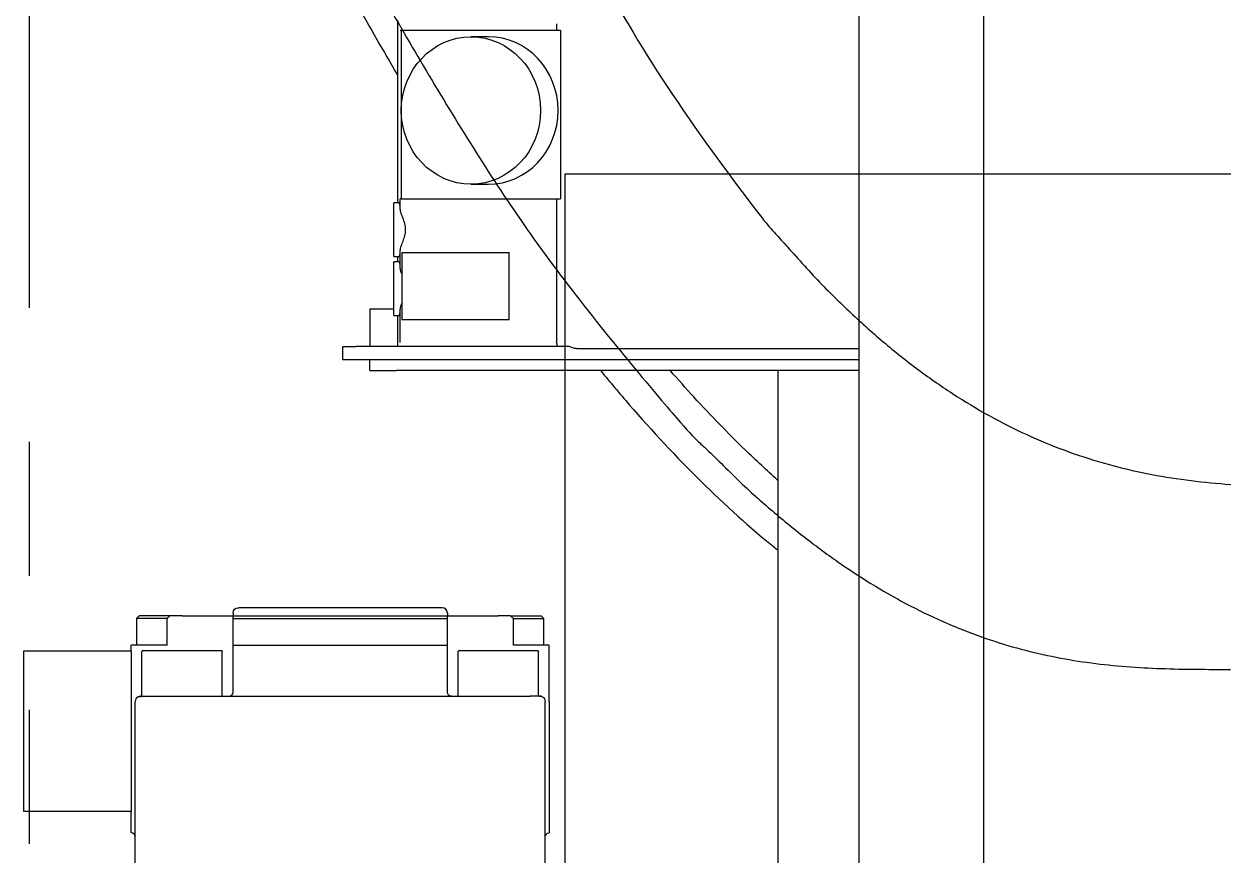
# Model space of a CAD drawing. Header units: millimetres. Extents: x 10462777 to 22643323, y 453826 to 1389191.
# Drawn here: x 11298401.8 to 11298849.2, y 601077.6 to 601387.6 of the extents above; entities that cross this region are included whole.
import ezdxf

# ---------------------------------------------------------------- set-up
doc = ezdxf.new("R2010")
doc.units = ezdxf.units.MM
doc.header["$LTSCALE"] = 200
doc.header["$MEASUREMENT"] = 0
doc.linetypes.add('PHANTOM', pattern=[2.5, 1.25, -0.25, 0.25, -0.25, 0.25, -0.25])
doc.layers.add('2', color=2, linetype='CONTINUOUS')
doc.layers.add('TOP$1', color=7, linetype='CONTINUOUS', true_color=0xffffff)
doc.layers.add('TOP$23', color=7, linetype='CONTINUOUS', true_color=0xffffff)

msp = doc.modelspace()

# ---------------------------------------------------------------- linework, layer by layer
at = {"layer": '2', "color": 60, "linetype": 'Continuous'}
for p, q in [((11298759.77528, 601630.52425, 0), (11298759.77528, 600505.30468, 0)), ((11298541.13402, 601388.95539, 0), (11298541.13402, 601320.81736, 0)), ((11298542.19512, 601385.31718, 0), (11298542.56356, 601385.31718, 0)), ((11298542.56356, 601385.31718, 0), (11298542.56356, 601322.31628, 0)), ((11298542.56356, 601385.31718, 0), (11298601.9975, 601385.31718, 0)), ((11298600.52119, 601387.58122, 0), (11298600.52119, 601385.31718, 0)), ((11298601.9975, 601385.31718, 0), (11298601.9975, 601322.31628, 0)), ((11298575.09344, 601382.81714, 0), (11298568.57354, 601382.81714, 0)), ((11298568.57354, 601327.81636, 0), (11298575.09344, 601327.81636, 0)), ((11298542.19512, 601318.54235, 0), (11298542.19512, 601322.31628, 0)), ((11298542.56356, 601322.31628, 0), (11298542.19512, 601322.31628, 0)), ((11298542.56356, 601322.31628, 0), (11298601.9975, 601322.31628, 0)), ((11298600.52119, 601322.31628, 0), (11298600.52119, 601269.05152, 0)), ((11298541.75116, 601320.81626, 0), (11298539.77216, 601320.81626, 0)), ((11298539.77216, 601310.81612, 0), (11298539.77216, 601320.81626, 0)), ((11298539.77216, 601300.81598, 0), (11298539.77216, 601310.81612, 0)), ((11298539.77216, 601300.81598, 0), (11298541.75116, 601300.81598, 0)), ((11298541.13402, 601300.81578, 0), (11298541.13402, 601298.81605, 0)), ((11298542.19512, 601296.54204, 0), (11298542.19512, 601303.08989, 0)), ((11298542.7722, 601302.316, 0), (11298542.7722, 601277.31565, 0)), ((11298542.7722, 601302.316, 0), (11298582.77277, 601302.316, 0)), ((11298582.77277, 601277.31565, 0), (11298582.77277, 601302.316, 0)), ((11298541.75116, 601298.81595, 0), (11298539.77216, 601298.81595, 0)), ((11298539.77216, 601288.81581, 0), (11298539.77216, 601298.81595, 0)), ((11298539.77216, 601278.81567, 0), (11298539.77216, 601288.81581, 0)), ((11298530.77203, 601281.3157, 0), (11298530.77203, 601267.31577, 0)), ((11298530.77203, 601281.3157, 0), (11298539.77196, 601281.3157, 0)), ((11298539.77216, 601278.81567, 0), (11298541.75116, 601278.81567, 0)), ((11298541.13402, 601278.81562, 0), (11298541.13402, 601267.67735, 0)), ((11298542.19512, 601268.72627, 0), (11298542.19512, 601281.08958, 0)), ((11298542.7722, 601277.31565, 0), (11298582.77277, 601277.31565, 0)), ((11298520.77189, 601262.31543, 0), (11298520.77189, 601267.3155, 0)), ((11298520.77189, 601267.3155, 0), (11298525.77196, 601267.3155, 0)), ((11298605.23713, 601267.3155, 0), (11298525.77196, 601267.3155, 0)), ((11298607.95655, 601266.5111, 0), (11298713.27256, 601266.5111, 0)), ((11298525.77196, 601262.31543, 0), (11298520.77189, 601262.31543, 0)), ((11298713.27071, 601262.31543, 0), (11298525.77196, 601262.31543, 0))]:
    msp.add_line(p, q, dxfattribs=at)
at = {"layer": '2', "color": 252, "linetype": 'Continuous'}
for p, q in [((11298713.27462, 601396.46734, 0), (11298713.27462, 600706.46535, 0)), ((11298530.77203, 601258.31538, 0), (11298530.77203, 601262.31543, 0)), ((11298530.77203, 601258.31538, 0), (11298540.77217, 601258.31538, 0)), ((11298713.27181, 601258.31538, 0), (11298540.77217, 601258.31538, 0)), ((11298683.27419, 600706.46691, 0), (11298683.27419, 601258.31538, 0)), ((11298444.77081, 601166.83081, 0), (11298443.77079, 601165.83079, 0)), ((11298443.77079, 601165.83079, 0), (11298443.77079, 601155.83065, 0)), ((11298455.14898, 601165.83079, 0), (11298443.77079, 601165.83079, 0)), ((11298456.32808, 601166.83081, 0), (11298444.77081, 601166.83081, 0)), ((11298455.14898, 601155.83065, 0), (11298455.14898, 601165.83079, 0)), ((11298460.77103, 601166.83081, 0), (11298456.32808, 601166.83081, 0)), ((11298460.77103, 601166.83081, 0), (11298479.7713, 601166.83081, 0)), ((11298479.7713, 601167.83082, 0), (11298479.7713, 601166.83131, 0)), ((11298479.7713, 601166.83081, 0), (11298559.77244, 601166.83081, 0)), ((11298479.7713, 601155.83065, 0), (11298479.7713, 601165.83079, 0)), ((11298479.7713, 601165.83079, 0), (11298559.77244, 601165.83079, 0)), ((11298557.77241, 601169.83085, 0), (11298481.77133, 601169.83085, 0)), ((11298559.77244, 601167.83082, 0), (11298559.77244, 601166.83131, 0)), ((11298559.77244, 601166.83081, 0), (11298578.77271, 601166.83081, 0)), ((11298559.77244, 601155.83065, 0), (11298559.77244, 601165.83079, 0)), ((11298583.21566, 601166.83081, 0), (11298578.77271, 601166.83081, 0)), ((11298583.21566, 601166.83081, 0), (11298594.77294, 601166.83081, 0)), ((11298584.39477, 601155.83065, 0), (11298584.39477, 601165.83079, 0)), ((11298584.39477, 601165.83079, 0), (11298595.77295, 601165.83079, 0)), ((11298595.77295, 601165.83079, 0), (11298594.77294, 601166.83081, 0)), ((11298595.77295, 601155.83065, 0), (11298595.77295, 601165.83079, 0)), ((11298401.7702, 601093.77977, 0), (11298401.7702, 601153.78062, 0)), ((11298401.7702, 601153.78062, 0), (11298441.77076, 601153.78062, 0)), ((11298441.77076, 601153.7805, 0), (11298441.77076, 601155.83065, 0)), ((11298455.14898, 601155.83065, 0), (11298441.77076, 601155.83065, 0)), ((11298441.77076, 601153.78062, 0), (11298441.77076, 601093.77977, 0)), ((11298445.77082, 601136.76317, 0), (11298445.77082, 601153.47262, 0)), ((11298446.12883, 601153.83062, 0), (11298475.41324, 601153.83062, 0)), ((11298475.77125, 601136.83039, 0), (11298475.77125, 601153.47262, 0)), ((11298479.7713, 601138.3304, 0), (11298479.7713, 601155.83065, 0)), ((11298479.7713, 601155.83065, 0), (11298480.5403, 601155.83065, 0)), ((11298480.5403, 601155.83065, 0), (11298559.00344, 601155.83065, 0)), ((11298559.00344, 601155.83065, 0), (11298559.77244, 601155.83065, 0)), ((11298559.77244, 601138.3304, 0), (11298559.77244, 601155.83065, 0)), ((11298563.7725, 601136.83039, 0), (11298563.7725, 601153.47262, 0)), ((11298564.1305, 601153.83062, 0), (11298593.41492, 601153.83062, 0)), ((11298597.77298, 601155.83065, 0), (11298584.39477, 601155.83065, 0)), ((11298593.77292, 601136.76317, 0), (11298593.77292, 601153.47262, 0)), ((11298597.77298, 601134.83035, 0), (11298597.77298, 601155.83065, 0)), ((11298443.27078, 601070.82944, 0), (11298443.27078, 601134.83035, 0)), ((11298445.77095, 601136.83038, 0), (11298445.27081, 601136.83038, 0)), ((11298448.85828, 601136.83038, 0), (11298455.42338, 601136.83038, 0)), ((11298455.42338, 601136.83038, 0), (11298584.12037, 601136.83038, 0)), ((11298584.12037, 601136.83038, 0), (11298590.68547, 601136.83038, 0)), ((11298594.27291, 601136.83038, 0), (11298593.77277, 601136.83038, 0)), ((11298596.27296, 601070.82944, 0), (11298596.27296, 601134.83035, 0)), ((11298597.77298, 601134.83035, 0), (11298597.77298, 601090.82973, 0)), ((11298441.77076, 601093.77977, 0), (11298401.7702, 601093.77977, 0)), ((11298441.77076, 601090.82973, 0), (11298441.77076, 601093.77983, 0)), ((11298441.77076, 601085.82966, 0), (11298441.77076, 601090.82973, 0)), ((11298597.77298, 601090.82973, 0), (11298597.77298, 601085.82966, 0))]:
    msp.add_line(p, q, dxfattribs=at)
at = {"layer": '2', "color": 60, "linetype": 'Continuous'}
msp.add_arc((11298546.13409, 601267.67735, 0), 5.00007, 180, 184.1500495, dxfattribs=at)
at = {"layer": '2', "color": 252, "linetype": 'Continuous', "extrusion": (0, 0, -1)}
for centre, radius, start, end in [((-11298481.77133, 601167.83082, 0), 2.00003, 0, 90), ((-11298475.41324, 601153.47262, 0), 0.35801, 90, 180), ((-11298593.41492, 601153.47262, 0), 0.35801, 90, 180), ((-11298561.27246, 601138.3304, 0), 1.50002, 270, 0), ((-11298594.27293, 601134.83035, 0), 2.00003, 117.7644929, 180), ((-11298597.77298, 601084.32963, 0), 1.50002, 0, 90)]:
    msp.add_arc(centre, radius, start, end, dxfattribs=at)
at = {"layer": '2', "color": 252, "linetype": 'Continuous'}
for centre, radius, start, end in [((11298557.77241, 601167.83082, 0), 2.00003, 0, 90), ((11298446.12883, 601153.47262, 0), 0.35801, 90, 180), ((11298564.1305, 601153.47262, 0), 0.35801, 90, 180), ((11298445.27081, 601134.83035, 0), 2.00003, 117.7644929, 180), ((11298478.27128, 601138.3304, 0), 1.50002, 270, 0), ((11298441.77076, 601084.32963, 0), 1.50002, 0, 90)]:
    msp.add_arc(centre, radius, start, end, dxfattribs=at)
at = {"layer": '2', "color": 60, "linetype": 'Continuous'}
msp.add_ellipse((11298568.57354, 601355.31675, 0), major_axis=(0, -27.50039), ratio=0.945372982, dxfattribs=at)
for centre, major_axis, ratio, start_param, end_param in [((11298575.09344, 601355.31675, 0), (0, -27.50039), 0.945372982, 1.570796136, 3.141592327), ((11298575.09344, 601355.31675, 0), (0, -27.50039), 0.945372982, 0, 1.570796209), ((11298541.75116, 601310.81612, 0), (0, -10.00014), 0.069926812, 2.453741743, 3.14160274), ((11298541.75116, 601310.81612, 0), (0, -10.00014), 0.069926812, 6.283175221, 6.971036218), ((11298541.75116, 601288.81581, 0), (0, -10.00014), 0.069926812, 2.453741743, 3.14160274), ((11298541.75116, 601288.81581, 0), (0, -10.00014), 0.069926812, 6.283175221, 6.971036218), ((11298605.18383, 601268.72627, 0), (1.93906, -4.68129), 0.905986416, 4.353379988, 4.639413524)]:
    msp.add_ellipse(centre, major_axis=major_axis, ratio=ratio, start_param=start_param, end_param=end_param, dxfattribs=at)
at = {"layer": '2', "color": 60, "linetype": 'Continuous', "extrusion": (-1.06293e-16, -6.29315e-18, -1)}
for centre, start_param, end_param in [((11298605.53347, 601269.07591, 0), 3.859610639, 3.924557825), ((11298607.98094, 601271.52338, 0), 2.358627483, 2.933036349)]:
    msp.add_ellipse(centre, major_axis=(3.55283, 3.55283), ratio=0.995145816, start_param=start_param, end_param=end_param, dxfattribs=at)
at = {"layer": '2', "color": 163, "linetype": 'Continuous'}
for points in [[(11298468.7656, 601534.74935, 0), (11298468.76565, 601534.74921, 0), (11298468.7657, 601534.74907, 0), (11298620.37149, 601146.83052, 0), (11298736.19904, 601146.83052, 0), (11298852.02659, 601146.83052, 0)], [(11298558.76688, 601534.74935, 0), (11298558.76693, 601534.74921, 0), (11298558.76697, 601534.74906, 0), (11298660.72974, 601214.83149, 0), (11298776.67845, 601214.83149, 0), (11298892.62717, 601214.83149, 0)]]:
    msp.add_open_spline(points, degree=5, dxfattribs=at)
for points, knots in [([(11298482.09212, 601480.36268, 0), (11298484.16185, 601475.98374, 0), (11298492.3521, 601458.86856, 0), (11298506.71899, 601430.27782, 0), (11298524.35968, 601397.56688, 0), (11298535.90623, 601377.45368, 0), (11298541.03631, 601368.77383, 0)], [0, 0, 0, 0, 0.113624069, 0.443460468, 0.757526463, 1, 1, 1, 1]), ([(11298617.02423, 601258.18965, 0), (11298620.51113, 601253.93627, 0), (11298632.46494, 601239.73882, 0), (11298653.63479, 601216.94157, 0), (11298672.93751, 601199.48843, 0), (11298682.99947, 601191.39908, 0), (11298683.25101, 601191.19746, 0)], [0, 0, 0, 0, 0.175281105, 0.59138683, 0.98979771, 1, 1, 1, 1]), ([(11298682.99572, 601217.44989, 0), (11298678.91447, 601221.07121, 0), (11298668.13894, 601231.0871, 0), (11298654.90613, 601244.79262, 0), (11298645.87339, 601254.94338, 0), (11298643.01546, 601258.23361, 0)], [0, 0, 0, 0, 0.285660613, 0.770812287, 1, 1, 1, 1])]:
    msp.add_open_spline(points, degree=3, knots=knots, dxfattribs=at)
at = {"layer": '2', "color": 60, "linetype": 'Continuous'}
for points, knots in [([(11298542.19512, 601303.08989, 0), (11298542.21561, 601303.33069, 0), (11298542.26149, 601303.58963, 0), (11298542.38769, 601304.12512, 0), (11298542.46813, 601304.40355, 0), (11298542.6529, 601304.98211, 0), (11298542.75781, 601305.28353, 0), (11298542.9803, 601305.90352, 0), (11298543.097, 601306.21968, 0), (11298543.44828, 601307.18969, 0), (11298543.68644, 601307.86375, 0), (11298543.96668, 601308.94467, 0), (11298544.04487, 601309.31151, 0), (11298544.15292, 601310.05365, 0), (11298544.18279, 601310.43007, 0), (11298544.18314, 601311.1954, 0), (11298544.15346, 601311.57325, 0), (11298544.04586, 601312.31557, 0), (11298543.96819, 601312.68102, 0), (11298543.68802, 601313.76382, 0), (11298543.44945, 601314.43927, 0), (11298543.09756, 601315.41104, 0), (11298542.98064, 601315.72778, 0), (11298542.75773, 601316.34892, 0), (11298542.65316, 601316.64939, 0), (11298542.46835, 601317.22796, 0), (11298542.38781, 601317.50664, 0), (11298542.26138, 601318.04307, 0), (11298542.21555, 601318.3022, 0), (11298542.19512, 601318.54235, 0)], [0, 0, 0, 0, 0.0625, 0.0625, 0.125, 0.125, 0.1875, 0.1875, 0.25, 0.25, 0.375, 0.375, 0.4375, 0.4375, 0.5, 0.5, 0.5625, 0.5625, 0.625, 0.625, 0.75, 0.75, 0.8125, 0.8125, 0.875, 0.875, 0.9375, 0.9375, 1, 1, 1, 1]), ([(11298542.75063, 601294.37266, 0), (11298542.68331, 601294.56557, 0), (11298542.61957, 601294.75423, 0), (11298542.46835, 601295.22765, 0), (11298542.38781, 601295.50633, 0), (11298542.26138, 601296.04276, 0), (11298542.21555, 601296.30189, 0), (11298542.19512, 601296.54204, 0)], [0, 0, 0, 0, 0.241418973, 0.241418973, 0.620709487, 0.620709487, 1, 1, 1, 1]), ([(11298542.19512, 601281.08958, 0), (11298542.21561, 601281.33038, 0), (11298542.26149, 601281.58932, 0), (11298542.38769, 601282.12481, 0), (11298542.46813, 601282.40324, 0), (11298542.62149, 601282.88344, 0), (11298542.68792, 601283.07965, 0), (11298542.75802, 601283.28013, 0)], [0, 0, 0, 0, 0.375939933, 0.375939933, 0.751879866, 0.751879866, 1, 1, 1, 1])]:
    msp.add_open_spline(points, degree=3, knots=knots, dxfattribs=at)
at = {"layer": '2', "color": 252, "linetype": 'Continuous'}
for points in [[(11298456.32808, 601166.83081, 0), (11298456.1988, 601166.72145, 0), (11298455.93908, 601166.50156, 0), (11298455.54609, 601166.16826, 0), (11298455.28173, 601165.94367, 0), (11298455.14898, 601165.83079, 0)], [(11298479.7713, 601165.83079, 0), (11298479.7713, 601165.94368, 0), (11298479.7713, 601166.16826, 0), (11298479.7713, 601166.50156, 0), (11298479.7713, 601166.72145, 0), (11298479.7713, 601166.83081, 0)], [(11298559.77244, 601165.83079, 0), (11298559.77244, 601165.94368, 0), (11298559.77244, 601166.16826, 0), (11298559.77244, 601166.50156, 0), (11298559.77244, 601166.72145, 0), (11298559.77244, 601166.83081, 0)], [(11298583.21566, 601166.83081, 0), (11298583.34494, 601166.72145, 0), (11298583.60466, 601166.50156, 0), (11298583.99766, 601166.16826, 0), (11298584.26201, 601165.94367, 0), (11298584.39477, 601165.83079, 0)], [(11298444.27073, 601136.56239, 0), (11298444.27086, 601136.56246, 0), (11298444.27598, 601136.56544, 0), (11298444.29987, 601136.57901, 0), (11298444.3398, 601136.60075, 0), (11298444.39508, 601136.62891, 0), (11298444.46445, 601136.66125, 0), (11298444.54606, 601136.69522, 0), (11298444.63769, 601136.72844, 0), (11298444.73978, 601136.75967, 0), (11298444.85384, 601136.78772, 0), (11298444.98005, 601136.81063, 0), (11298445.11837, 601136.82631, 0), (11298445.21866, 601136.83038, 0), (11298445.27081, 601136.83038, 0)], [(11298444.33912, 601136.60012, 0), (11298444.36313, 601136.61275, 0), (11298444.42378, 601136.63679, 0), (11298444.55255, 601136.66926, 0), (11298444.71861, 601136.69826, 0), (11298444.92196, 601136.72397, 0), (11298445.16169, 601136.74648, 0), (11298445.43775, 601136.76597, 0), (11298445.74915, 601136.78255, 0), (11298446.0953, 601136.79638, 0), (11298446.47566, 601136.80762, 0), (11298446.88875, 601136.81641, 0), (11298447.33456, 601136.82294, 0), (11298447.811, 601136.82736, 0), (11298448.31799, 601136.82987, 0), (11298448.67511, 601136.83038, 0), (11298448.85828, 601136.83038, 0)], [(11298595.20462, 601136.60012, 0), (11298595.18061, 601136.61275, 0), (11298595.11997, 601136.63679, 0), (11298594.99119, 601136.66926, 0), (11298594.82514, 601136.69826, 0), (11298594.62178, 601136.72397, 0), (11298594.38205, 601136.74648, 0), (11298594.10599, 601136.76597, 0), (11298593.79459, 601136.78255, 0), (11298593.44845, 601136.79638, 0), (11298593.06809, 601136.80762, 0), (11298592.65499, 601136.81641, 0), (11298592.20919, 601136.82294, 0), (11298591.73275, 601136.82736, 0), (11298591.22575, 601136.82987, 0), (11298590.86863, 601136.83038, 0), (11298590.68547, 601136.83038, 0)]]:
    msp.add_open_spline(points, degree=3, dxfattribs=at)
msp.add_open_spline([(11298595.27301, 601136.56239, 0), (11298595.27288, 601136.56247, 0), (11298595.25168, 601136.57518, 0), (11298595.16777, 601136.61966, 0), (11298595.10513, 601136.65124, 0), (11298594.98011, 601136.70172, 0), (11298594.93325, 601136.71902, 0), (11298594.82903, 601136.75229, 0), (11298594.77159, 601136.76828, 0), (11298594.58405, 601136.81018, 0), (11298594.43877, 601136.83038, 0), (11298594.27291, 601136.83038, 0)], degree=3, knots=[0, 0, 0, 0, 0.25, 0.25, 0.5, 0.5, 0.625, 0.625, 0.75, 0.75, 1, 1, 1, 1], dxfattribs=at)
at = {"layer": 'TOP$1', "color": 155, "linetype": 'PHANTOM'}
for p, q in [((11298603.66913, 596813.78937), (11298603.66913, 601331.71124)), ((11298603.66913, 601331.71124), (11300083.66913, 601331.71124))]:
    msp.add_line(p, q, dxfattribs=at)
at = {"layer": 'TOP$23', "color": 155, "linetype": 'PHANTOM'}
for p, q in [((11298403.66913, 601531.71124), (11298403.66913, 593866.71124)), ((11298603.66913, 594066.71124), (11298603.66913, 601331.71124)), ((11298603.66913, 601331.71124), (11300083.16913, 601331.71124))]:
    msp.add_line(p, q, dxfattribs=at)

doc.saveas('drawing.dxf')
